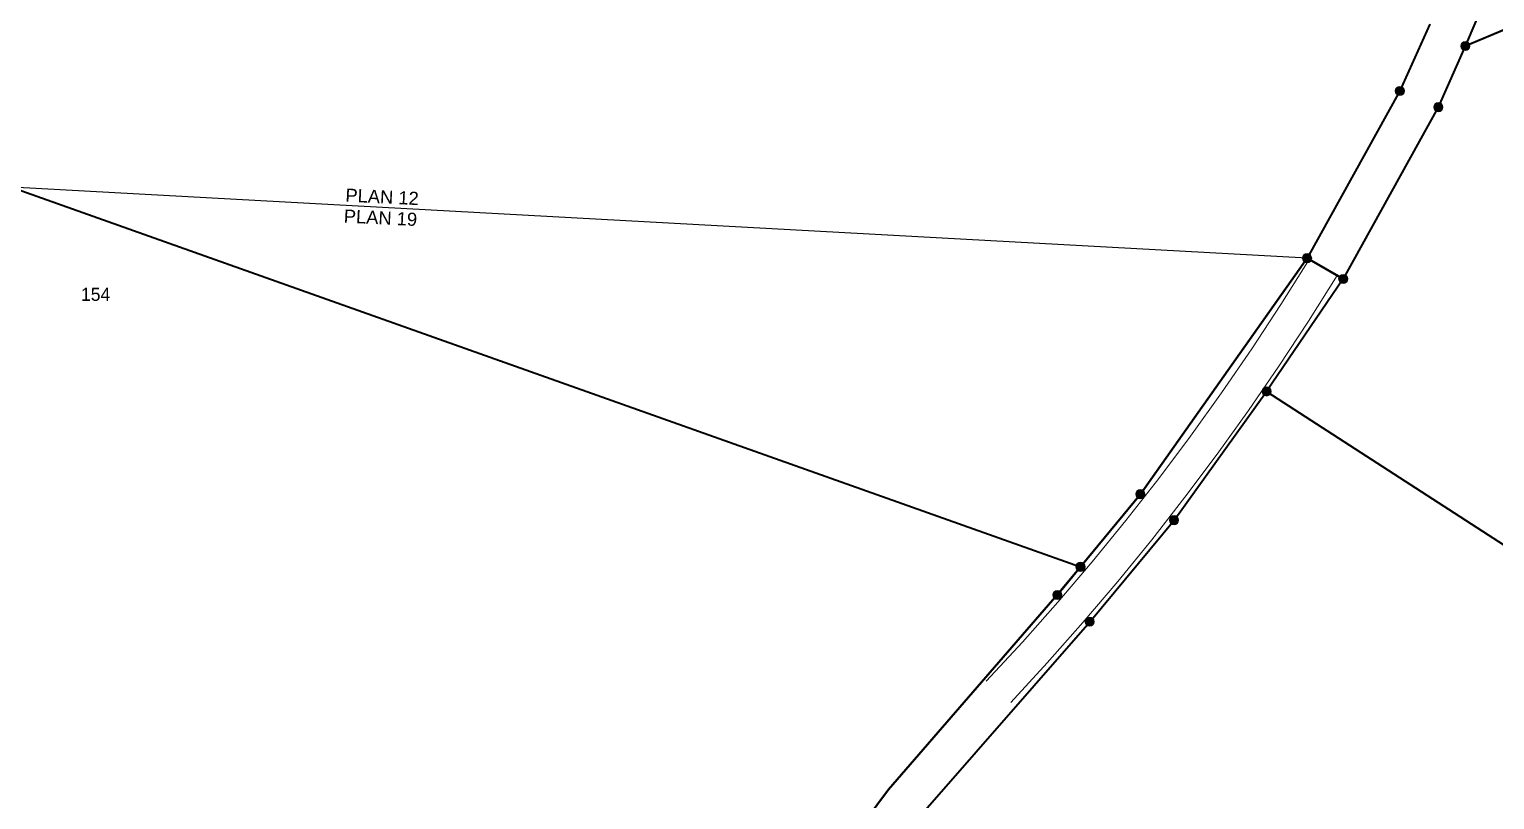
# Model space of a CAD drawing. Header units: metres. Extents: x 2507945 to 2509514, y 1139494 to 1141182.
# Drawn here: x 2508657.4 to 2508914.3, y 1140557.8 to 1140692.7 of the extents above; entities that cross this region are included whole.
import ezdxf
from ezdxf.lldxf.tags import DXFTag

# ---------------------------------------------------------------- set-up
doc = ezdxf.new("R2010")
doc.units = ezdxf.units.M
doc.layers.get('0').update_dxf_attribs({"lineweight": 0})
doc.layers.add('Cadastre - Natures', color=8, linetype='ARROSAGE', lineweight=20, true_color=0x808080)
for name, color, linetype, lineweight in [('Cadastre - N° parcelles', 7, 'Continuous', 30), ('Cadastre - Parcelles', 7, 'Continuous', 40), ('Cadastre - Point limite', 7, 'Continuous', 0)]:
    doc.layers.add(name, color=color, linetype=linetype, lineweight=lineweight)
doc.styles.add('Numéro', font='arial.ttf', dxfattribs={"height": 0.35})
doc.styles.add('Parcelle_2019', font='', dxfattribs={"height": 0.4})
doc.styles.get('Parcelle_2019').set_extended_font_data('Cadastra')
tags = doc.linetypes.add('ARROSAGE', pattern=[0.75, 0.5, -0.25]).pattern_tags.tags
tags[6:7] = [DXFTag(74, 4), DXFTag(75, 0), DXFTag(340, '0'), DXFTag(46, 0.0), DXFTag(50, 0.0), DXFTag(44, 0.0), DXFTag(45, 0.0)]
tags[4:5] = [DXFTag(74, 4), DXFTag(75, 0), DXFTag(340, '0'), DXFTag(46, 0.0), DXFTag(50, 0.0), DXFTag(44, 0.0), DXFTag(45, 0.0)]
tags = doc.linetypes.add('WMSA_TIRET', pattern=[0.8, 0.4, -0.4]).pattern_tags.tags
tags[6:7] = [DXFTag(74, 4), DXFTag(75, 0), DXFTag(340, '0'), DXFTag(46, 0.0), DXFTag(50, 0.0), DXFTag(44, 0.0), DXFTag(45, 0.0)]
tags[4:5] = [DXFTag(74, 4), DXFTag(75, 0), DXFTag(340, '0'), DXFTag(46, 0.0), DXFTag(50, 0.0), DXFTag(44, 0.0), DXFTag(45, 0.0)]

# ---------------------------------------------------------------- blocks, each defined once
blk = doc.blocks.new('gb2_pl_borne', base_point=(105.914138394, 42.68904658700001))
at = {"linetype": 'Continuous', "true_color": 0xffffff}
h = blk.add_hatch(color=7, dxfattribs=at)
h.paths.add_polyline_path([(107.049921374, 43.815988031, -0.5773502676704165), (106.322206826, 41.14195895500001, -0.5773502700587712), (104.370286986, 43.109192779, -0.5773502729455224)])
h.paths.add_polyline_path([(105.838242006, 42.757599103, 0.5773502817565926), (105.892718366, 42.589042131, 0.5773502270511979), (106.011454806, 42.720498531, 0.5773502817565926)])
at = {"color": 0, "linetype": 'Continuous', "ltscale": 8}
for radius in [1.6, 0.10227272]:
    blk.add_circle((105.914138394, 42.68904658700001), radius, dxfattribs=at)

msp = doc.modelspace()

# ---------------------------------------------------------------- linework, layer by layer
at = {"layer": 'Cadastre - Natures', "linetype": 'Continuous'}
for p, q in [((2508902.901, 1140693.619), (2508897.661, 1140681.939)), ((2508902.901, 1140693.619), (2508897.661, 1140681.939)), ((2508897.752, 1140681.898), (2508902.992, 1140693.578)), ((2508916.082, 1140692.689), (2508909.132, 1140689.799)), ((2508909.132, 1140689.799), (2508916.082, 1140692.689)), ((2508909.132, 1140689.799), (2508904.402, 1140679.099)), ((2508904.402, 1140679.099), (2508909.132, 1140689.799)), ((2508897.661, 1140681.939), (2508881.412, 1140652.639)), ((2508897.661, 1140681.939), (2508881.412, 1140652.639)), ((2508881.499, 1140652.59), (2508897.748, 1140681.89)), ((2508897.748, 1140681.89), (2508897.752, 1140681.898)), ((2508904.402, 1140679.099), (2508887.742, 1140649.009)), ((2508887.742, 1140649.009), (2508904.402, 1140679.099)), ((2508654.276, 1140665.008), (2508841.659, 1140598.485)), ((2508881.412, 1140652.639), (2508852.182, 1140611.309)), ((2508852.264, 1140611.251), (2508881.494, 1140652.581)), ((2508887.742, 1140649.009), (2508881.412, 1140652.639)), ((2508881.412, 1140652.639), (2508887.742, 1140649.009)), ((2508881.494, 1140652.581), (2508881.499, 1140652.59)), ((2508874.312, 1140629.299), (2508887.742, 1140649.009)), ((2508858.082, 1140606.749), (2508874.312, 1140629.299)), ((2508852.182, 1140611.309), (2508841.692, 1140598.579)), ((2508841.769, 1140598.515), (2508852.259, 1140611.245)), ((2508852.259, 1140611.245), (2508852.264, 1140611.251)), ((2508843.312, 1140588.959), (2508858.082, 1140606.749)), ((2508841.692, 1140598.579), (2508837.612, 1140593.65)), ((2508837.612, 1140593.65), (2508808.041, 1140559.58)), ((2508813.661, 1140554.99), (2508843.312, 1140588.959))]:
    msp.add_line(p, q, dxfattribs=at)
at = {"layer": 'Cadastre - Natures', "color": 7, "linetype": 'WMSA_TIRET', "lineweight": 25}
msp.add_line((2508881.412, 1140652.639), (2508654.309, 1140665.102), dxfattribs=at)
at = {"layer": 'Cadastre - Natures', "linetype": 'Continuous', "flags": 128}
for points in [[(2508887.829, 1140648.961), (2508904.489, 1140679.051), (2508904.493, 1140679.059), (2508909.207, 1140689.722), (2508916.082, 1140692.581), (2508940.638, 1140682.398), (2508964.422, 1140668.791)], [(2508651.294, 1140310.631), (2508667.414, 1140331.601), (2508667.416, 1140331.604), (2508689.737, 1140362.613), (2508689.743, 1140362.622), (2508702.154, 1140384.812), (2508702.157, 1140384.818), (2508712.617, 1140406.758), (2508712.618, 1140406.76), (2508733.386, 1140452.294), (2508752.982, 1140483.726), (2508784.111, 1140527.571), (2508794.321, 1140541.03), (2508808.119, 1140559.517), (2508837.688, 1140593.584), (2508837.689, 1140593.586), (2508841.769, 1140598.515), (2508852.259, 1140611.245), (2508852.264, 1140611.251), (2508881.441, 1140652.507), (2508887.692, 1140648.922)], [(2508825.171, 1140578.57), (2508831.51, 1140585.406), (2508837.705, 1140592.373), (2508843.753, 1140599.467), (2508849.652, 1140606.685), (2508855.4, 1140614.025), (2508860.994, 1140621.483), (2508866.431, 1140629.055), (2508871.71, 1140636.739), (2508876.827, 1140644.532), (2508881.782, 1140652.429)], [(2508829.452, 1140574.83), (2508835.849, 1140581.762), (2508842.103, 1140588.824), (2508848.212, 1140596.012), (2508854.171, 1140603.324), (2508859.979, 1140610.757), (2508865.634, 1140618.307), (2508871.133, 1140625.972), (2508876.474, 1140633.747), (2508881.654, 1140641.631), (2508886.672, 1140649.619)], [(2508841.659, 1140598.485), (2508841.67, 1140598.482), (2508841.682, 1140598.48), (2508841.694, 1140598.48), (2508841.706, 1140598.481), (2508841.718, 1140598.483), (2508841.73, 1140598.487), (2508841.741, 1140598.492), (2508841.751, 1140598.499), (2508841.76, 1140598.507), (2508841.769, 1140598.515)]]:
    msp.add_lwpolyline(points, dxfattribs=at)
at = {"layer": 'Cadastre - Natures', "linetype": 'Continuous'}
msp.add_arc((2508887.741, 1140649.009), 0.100153351, 240.5636763746556, 331.2166128786865, dxfattribs=at)
at = {"layer": 'Cadastre - Parcelles', "linetype": 'Continuous'}
for p, q in [((2508916.262, 1140706.559), (2508909.132, 1140689.799)), ((2508654.309, 1140665.102), (2508841.692, 1140598.579)), ((2508887.742, 1140649.009), (2508881.412, 1140652.639)), ((2508887.742, 1140649.009), (2508874.312, 1140629.299))]:
    msp.add_line(p, q, dxfattribs=at)
at = {"layer": 'Cadastre - Parcelles', "linetype": 'Continuous', "flags": 128}
for points in [[(2508902.901, 1140693.619), (2508897.661, 1140681.939), (2508881.412, 1140652.639)], [(2508964.472, 1140668.878), (2508940.682, 1140682.488), (2508916.082, 1140692.689), (2508909.132, 1140689.799)], [(2508909.132, 1140689.799), (2508904.402, 1140679.099), (2508887.742, 1140649.009)], [(2508881.412, 1140652.639), (2508852.182, 1140611.309), (2508841.692, 1140598.579)], [(2508636.984, 1140259.752), (2508648.064, 1140282.572), (2508695.546, 1140358.841), (2508708.707, 1140381.121), (2508719.027, 1140403.511), (2508738.978, 1140449.031), (2508757.989, 1140479.931), (2508789.34, 1140523.95), (2508798.521, 1140535.64), (2508813.661, 1140554.99), (2508843.312, 1140588.959), (2508858.082, 1140606.749), (2508874.312, 1140629.299)], [(2508874.312, 1140629.299), (2508987.694, 1140556.007), (2509166.286, 1140520.705), (2509200.256, 1140576.724)], [(2508841.692, 1140598.579), (2508837.612, 1140593.65), (2508808.041, 1140559.58), (2508794.241, 1140541.09), (2508784.03, 1140527.63), (2508752.899, 1140483.781), (2508733.298, 1140452.341), (2508712.527, 1140406.801), (2508702.067, 1140384.861), (2508689.656, 1140362.671), (2508667.335, 1140331.662), (2508651.215, 1140310.692), (2508639.625, 1140315.212)]]:
    msp.add_lwpolyline(points, dxfattribs=at)

# ---------------------------------------------------------------- block references
at = {"layer": 'Cadastre - Point limite', "linetype": 'Continuous', "lineweight": 18, "ltscale": 2, "xscale": 0.5, "yscale": 0.5}
for p in [(2508909.132, 1140689.799), (2508897.661, 1140681.939), (2508904.402, 1140679.099), (2508881.412, 1140652.639), (2508887.742, 1140649.009), (2508874.312, 1140629.299), (2508852.182, 1140611.309), (2508858.082, 1140606.749), (2508841.692, 1140598.579), (2508837.612, 1140593.65), (2508843.312, 1140588.959)]:
    msp.add_blockref('gb2_pl_borne', p, dxfattribs=at)

# ---------------------------------------------------------------- texts
at = {"layer": 'Cadastre - N° parcelles', "color": 7, "style": 'Numéro'}
for s, p in [('PLAN 12', (2508712.795040468, 1140662.557178167)), ('PLAN 19', (2508712.511891051, 1140658.890559016))]:
    msp.add_text(s, height=2.3, rotation=357.2310835368605, dxfattribs=at).set_placement(p)
at = {"layer": 'Cadastre - N° parcelles', "style": 'Parcelle_2019'}
msp.add_text('154', height=2.3, dxfattribs=at).set_placement((2508666.487339318, 1140645.163722564))

doc.saveas('drawing.dxf')
